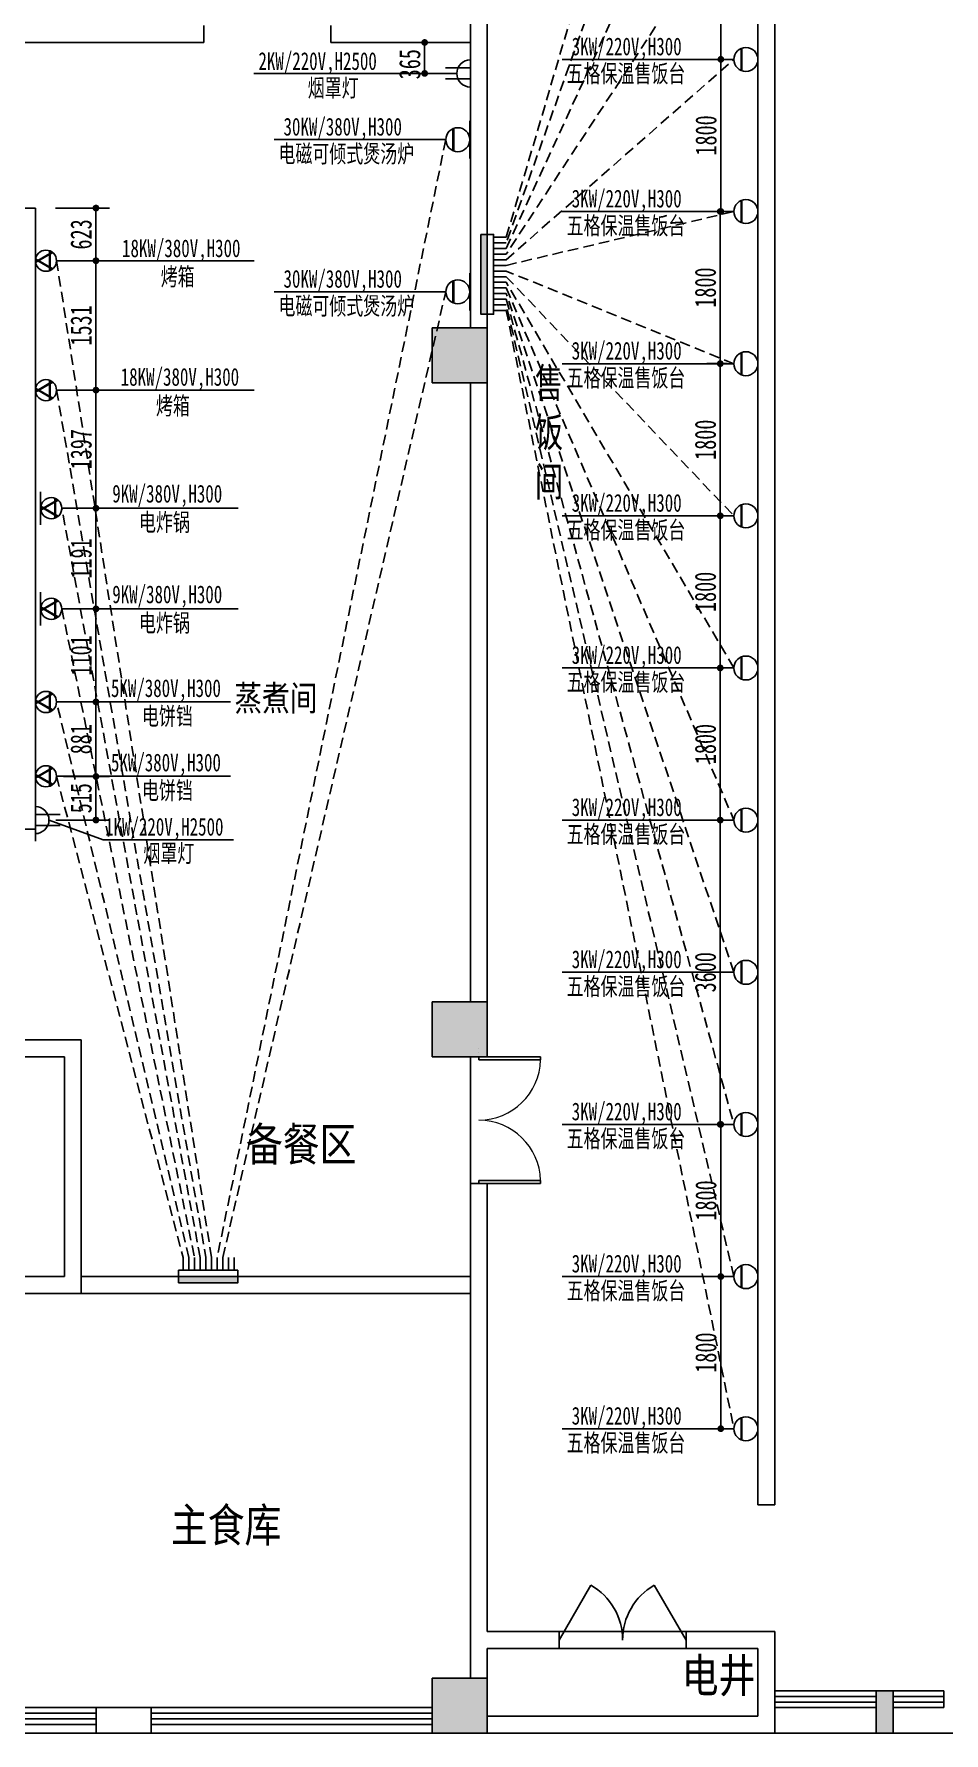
# Model space of a CAD drawing. Header units: inches. Extents: x 871252 to 1312932, y -88801 to 86720.
# Drawn here: x 1068492 to 1079251, y 33450 to 53550 of the extents above; entities that cross this region are included whole.
import ezdxf

# ---------------------------------------------------------------- set-up
doc = ezdxf.new("R2010")
doc.units = ezdxf.units.IN
doc.header["$MEASUREMENT"] = 0
doc.linetypes.add('DASH', pattern=[0.35, 0.25, -0.1])
doc.linetypes.add('HIDDEN', pattern=[0.375, 0.25, -0.125])
for name, color, linetype in [('COLUMN', 6, 'Continuous'), ('CURTWALL', 4, 'Continuous'), ('PUB_HATCH', 8, 'Continuous'), ('PUB_TEXT', 151, 'Continuous'), ('ROOM_NAME', 7, 'Continuous'), ('STAIR', 6, 'Continuous'), ('WALL', 7, 'Continuous'), ('WINDOW', 3, 'Continuous'), ('供排水', 4, 'Continuous'), ('电位', 1, 'Continuous')]:
    doc.layers.add(name, color=color, linetype=linetype)
doc.styles.get("Standard").update_dxf_attribs({"font": '', "width": 0.7, "height": 250})
doc.styles.add('STYLE4', font='', dxfattribs={"width": 0.7, "height": 180})
doc.styles.add('宋体', font='', dxfattribs={"width": 0.8})
doc.styles.get('Standard').set_extended_font_data('NSimSun')
doc.styles.get('STYLE4').set_extended_font_data('NSimSun')
doc.styles.get('宋体').set_extended_font_data('NSimSun')
doc.dimstyles.new('电路', dxfattribs={"dimscale": 80, "dimtxt": 2.5, "dimasz": 1, "dimexe": 2, "dimexo": 1, "dimtad": 1, "dimdec": 0, "dimtxsty": 'Standard', "dimblk": 'DOT', "dimcen": 1, "dimclrd": 6, "dimclre": 6, "dimclrt": 6, "dimadec": 0, "dimazin": 0, "dimtfac": 1, "dimtdec": 0, "dimtmove": 0, "dimatfit": 3, "dimfxl": 0, "dimarcsym": 0})

# ---------------------------------------------------------------- blocks, each defined once
blk = doc.blocks.new('$TCHSYS$WIN2D')
for p, q in [((-0.5, 0.5), (0.5, 0.5)), ((-0.5, 0.5), (-0.5, -0.5)), ((0.5, 0.5), (0.5, -0.5)), ((0.5, 0.1667), (-0.5, 0.1667)), ((0.5, -0.1667), (-0.5, -0.1667)), ((-0.5, -0.5), (0.5, -0.5))]:
    blk.add_line(p, q)
blk = doc.blocks.new('$DorLib2D$00000231')
at = {"color": 0}
for p, q in [((-0.5, 0), (-0.25, 0.433)), ((0.5, 0), (0.25, 0.433))]:
    blk.add_line(p, q, dxfattribs=at)
for centre, start, end in [((-0.5, 0), 0, 60), ((0.5, 0), 120, 180)]:
    blk.add_arc(centre, 0.5, start, end, dxfattribs=at)
blk = doc.blocks.new('$DorLib2D$00000002')
for p, q in [((-0.5, 0), (-0.5, 0.4875)), ((-0.475, 0.4875), (-0.5, 0.4875)), ((-0.475, 0), (-0.475, 0.4875)), ((0.475, 0), (0.475, 0.4875)), ((0.475, 0.4875), (0.5, 0.4875)), ((0.5, 0), (0.5, 0.4875)), ((-0.5, 0), (-0.475, 0)), ((0.5, 0), (0.475, 0))]:
    blk.add_line(p, q)
at = {"lineweight": 13}
for centre, start, end in [((-0.4875, 0), 0, 88.53072), ((0.4875, 0), 91.46928, 180)]:
    blk.add_arc(centre, 0.4875, start, end, dxfattribs=at)
blk = doc.blocks.new('A$C14B745F9')
at = {"layer": '电位'}
for p, q in [((0, 503), (0, 0)), ((1, 233), (257, 381)), ((257, 122), (1, 270)), ((3, 222), (266, 374)), ((266, 129), (3, 281)), ((215, 404), (215, 99)), ((226, 399), (226, 104))]:
    blk.add_line(p, q, dxfattribs=at)
blk.add_circle((161, 252), 161, dxfattribs=at)
blk = doc.blocks.new('A$C45DF5A34')
at = {"layer": '电位', "color": 4, "rotation": 90}
blk.add_blockref('A$C14B745F9', (503, 0), dxfattribs=at)
blk = doc.blocks.new('A$C719F3E81')
at = {"layer": '电位', "color": 4, "rotation": 180}
blk.add_blockref('A$C45DF5A34', (503, 323), dxfattribs=at)
blk = doc.blocks.new('A$C2F906CB9')
at = {"layer": '电位', "color": 1, "ltscale": 400}
blk.add_blockref('A$C719F3E81', (0, 0), dxfattribs=at)
blk = doc.blocks.new('A$C6BFE34A6')
at = {"layer": '电位', "xscale": 0.777089783281734, "yscale": 0.777089783281734, "zscale": 0.777089783281734}
blk.add_blockref('A$C2F906CB9', (0, 0), dxfattribs=at)
blk = doc.blocks.new('A$C67150746')
at = {"layer": '供排水', "color": 1, "rotation": 270}
blk.add_blockref('A$C6BFE34A6', (0, 391), dxfattribs=at)
blk = doc.blocks.new('A$C51460DDB')
at = {"layer": '电位', "linetype": 'ByBlock', "xscale": -1}
blk.add_blockref('A$C67150746', (251, 0), dxfattribs=at)
blk = doc.blocks.new('A$C75EF68A1')
at = {"layer": 'WALL', "color": 5, "rotation": 180}
blk.add_blockref('A$C51460DDB', (251, 391), dxfattribs=at)
blk = doc.blocks.new('A$C776A0E82')
at = {"layer": '电位', "color": 6}
blk.add_blockref('A$C75EF68A1', (0, 0), dxfattribs=at)
blk = doc.blocks.new('A$C12B31555')
at = {"layer": '电位', "color": 6, "rotation": 270}
blk.add_blockref('A$C776A0E82', (0, 251), dxfattribs=at)
blk = doc.blocks.new('A$C380528E4')
at = {"layer": '电位', "color": 6, "rotation": 180}
blk.add_blockref('A$C12B31555', (391, 251), dxfattribs=at)
blk = doc.blocks.new('A$C383973DD')
at = {"layer": '电位'}
for p, q in [((0, 0), (0, 503)), ((292, 316), (0, 316)), ((292, 187), (0, 187))]:
    blk.add_line(p, q, dxfattribs=at)
blk.add_arc((0, 252), 161, 270, 90, dxfattribs=at)
blk = doc.blocks.new('A$C7F97516A')
at = {"layer": '电位', "color": 4, "xscale": -1}
blk.add_blockref('A$C383973DD', (292, 0), dxfattribs=at)
blk = doc.blocks.new('A$C624B2101')
at = {"rotation": 180}
blk.add_blockref('A$C7F97516A', (292, 503), dxfattribs=at)
blk = doc.blocks.new('A$C76033D9E')
at = {"layer": '电位', "rotation": 180}
blk.add_blockref('A$C624B2101', (292, 503), dxfattribs=at)
blk = doc.blocks.new('A$C748C3124')
at = {"layer": '电位', "rotation": 90}
blk.add_blockref('A$C76033D9E', (503, 0), dxfattribs=at)
blk = doc.blocks.new('A$C42B0259F')
at = {"layer": '电位', "ltscale": 5, "xscale": -1, "rotation": 180}
blk.add_blockref('A$C748C3124', (0, 292), dxfattribs=at)
blk = doc.blocks.new('A$C46FF7360')
at = {"layer": '供排水', "color": 1, "rotation": 270}
blk.add_blockref('A$C42B0259F', (0, 503), dxfattribs=at)
blk = doc.blocks.new('A$C2916719F')
at = {"layer": '电位', "linetype": 'ByBlock', "rotation": 180}
blk.add_blockref('A$C46FF7360', (292, 503), dxfattribs=at)
blk = doc.blocks.new('A$C03132E9D')
at = {"layer": '电位', "linetype": 'ByBlock', "rotation": 270}
blk.add_blockref('A$C2916719F', (0, 292), dxfattribs=at)
blk = doc.blocks.new('A$C6B0667CD')
at = {"layer": '电位', "rotation": 89.99999999999999}
blk.add_blockref('A$C03132E9D', (292, 0), dxfattribs=at)
blk = doc.blocks.new('A$C1DA46B52')
at = {"layer": '电位', "xscale": -1, "rotation": 180}
blk.add_blockref('A$C6B0667CD', (0, 503), dxfattribs=at)
blk = doc.blocks.new('A$C30686D04')
at = {"layer": 'WALL', "color": 5, "rotation": 90}
blk.add_blockref('A$C1DA46B52', (503, 0), dxfattribs=at)
blk = doc.blocks.new('A$C10C2449B')
at = {"layer": 'WALL', "color": 5, "rotation": 90}
blk.add_blockref('A$C30686D04', (292, 0), dxfattribs=at)
blk = doc.blocks.new('A$C50093F6F')
at = {"layer": '电位', "rotation": 270}
blk.add_blockref('A$C10C2449B', (0, 292), dxfattribs=at)
blk = doc.blocks.new('A$C5F826928')
at = {"layer": '电位', "rotation": 270}
blk.add_blockref('A$C50093F6F', (0, 503), dxfattribs=at)
blk = doc.blocks.new('A$C3BCC7316')
at = {"layer": '电位'}
for p, q in [((99, 215), (404, 215)), ((104, 226), (399, 226)), ((0, 0), (503, 0))]:
    blk.add_line(p, q, dxfattribs=at)
blk.add_circle((252, 161), 161, dxfattribs=at)
blk = doc.blocks.new('_DOT')
at = {"color": 0, "linetype": 'ByBlock'}
blk.add_line((-0.5, 0), (-1, 0), dxfattribs=at)
at = {"color": 0, "linetype": 'ByBlock', "const_width": 0.5}
blk.add_lwpolyline([(-0.25, 0, 1), (0.25, 0, 1)], format="xyb", close=True, dxfattribs=at)
blk = doc.blocks.new('*D225')
at = {"layer": 'Defpoints', "color": 0, "transparency": 16777216}
for p in [(1076606, 44250), (1076767, 44250), (1076767, 40650)]:
    blk.add_point(p, dxfattribs=at)
at = {"layer": '电位', "color": 6, "lineweight": -2, "transparency": 16777216}
for p, q in [((1076687, 44250), (1076446, 44250)), ((1076606, 40730), (1076606, 44170)), ((1076687, 40650), (1076446, 40650))]:
    blk.add_line(p, q, dxfattribs=at)
at = {"layer": '电位', "color": 6, "lineweight": -2, "transparency": 16777216, "xscale": 80, "yscale": 80, "zscale": 80}
for p, rotation in [((1076606, 44250), 90), ((1076606, 40650), 270)]:
    blk.add_blockref('_DOT', p, dxfattribs=dict(at, rotation=rotation))
at = {"layer": '电位', "color": 6, "transparency": 16777216, "insert": (1076431, 42450), "char_height": 250, "attachment_point": 5, "rotation": 90}
blk.add_mtext('3600', dxfattribs=at)
blk = doc.blocks.new('*D226')
at = {"layer": 'Defpoints', "color": 0, "transparency": 16777216}
for p in [(1076606, 46050), (1076767, 46050), (1076767, 44250)]:
    blk.add_point(p, dxfattribs=at)
at = {"layer": '电位', "color": 6, "lineweight": -2, "transparency": 16777216}
for p, q in [((1076687, 46050), (1076446, 46050)), ((1076606, 44330), (1076606, 45970)), ((1076687, 44250), (1076446, 44250))]:
    blk.add_line(p, q, dxfattribs=at)
at = {"layer": '电位', "color": 6, "lineweight": -2, "transparency": 16777216, "xscale": 80, "yscale": 80, "zscale": 80}
for p, rotation in [((1076606, 46050), 90), ((1076606, 44250), 270)]:
    blk.add_blockref('_DOT', p, dxfattribs=dict(at, rotation=rotation))
at = {"layer": '电位', "color": 6, "transparency": 16777216, "insert": (1076431, 45150), "char_height": 250, "attachment_point": 5, "rotation": 90}
blk.add_mtext('1800', dxfattribs=at)
blk = doc.blocks.new('*D227')
at = {"layer": 'Defpoints', "color": 0, "transparency": 16777216}
for p in [(1076606, 47850), (1076767, 47850), (1076767, 46050)]:
    blk.add_point(p, dxfattribs=at)
at = {"layer": '电位', "color": 6, "lineweight": -2, "transparency": 16777216}
for p, q in [((1076687, 47850), (1076446, 47850)), ((1076606, 46130), (1076606, 47770)), ((1076687, 46050), (1076446, 46050))]:
    blk.add_line(p, q, dxfattribs=at)
at = {"layer": '电位', "color": 6, "lineweight": -2, "transparency": 16777216, "xscale": 80, "yscale": 80, "zscale": 80}
for p, rotation in [((1076606, 47850), 90), ((1076606, 46050), 270)]:
    blk.add_blockref('_DOT', p, dxfattribs=dict(at, rotation=rotation))
at = {"layer": '电位', "color": 6, "transparency": 16777216, "insert": (1076431, 46950), "char_height": 250, "attachment_point": 5, "rotation": 90}
blk.add_mtext('1800', dxfattribs=at)
blk = doc.blocks.new('*D228')
at = {"layer": 'Defpoints', "color": 0, "transparency": 16777216}
for p in [(1076606, 49650), (1076767, 49650), (1076767, 47850)]:
    blk.add_point(p, dxfattribs=at)
at = {"layer": '电位', "color": 6, "lineweight": -2, "transparency": 16777216}
for p, q in [((1076687, 49650), (1076446, 49650)), ((1076606, 47930), (1076606, 49570)), ((1076687, 47850), (1076446, 47850))]:
    blk.add_line(p, q, dxfattribs=at)
at = {"layer": '电位', "color": 6, "lineweight": -2, "transparency": 16777216, "xscale": 80, "yscale": 80, "zscale": 80}
for p, rotation in [((1076606, 49650), 90), ((1076606, 47850), 270)]:
    blk.add_blockref('_DOT', p, dxfattribs=dict(at, rotation=rotation))
at = {"layer": '电位', "color": 6, "transparency": 16777216, "insert": (1076431, 48750), "char_height": 250, "attachment_point": 5, "rotation": 90}
blk.add_mtext('1800', dxfattribs=at)
blk = doc.blocks.new('*D229')
at = {"layer": 'Defpoints', "color": 0, "transparency": 16777216}
for p in [(1076606, 51450), (1076767, 51450), (1076767, 49650)]:
    blk.add_point(p, dxfattribs=at)
at = {"layer": '电位', "color": 6, "lineweight": -2, "transparency": 16777216}
for p, q in [((1076687, 51450), (1076446, 51450)), ((1076606, 49730), (1076606, 51370)), ((1076687, 49650), (1076446, 49650))]:
    blk.add_line(p, q, dxfattribs=at)
at = {"layer": '电位', "color": 6, "lineweight": -2, "transparency": 16777216, "xscale": 80, "yscale": 80, "zscale": 80}
for p, rotation in [((1076606, 51450), 90), ((1076606, 49650), 270)]:
    blk.add_blockref('_DOT', p, dxfattribs=dict(at, rotation=rotation))
at = {"layer": '电位', "color": 6, "transparency": 16777216, "insert": (1076431, 50550), "char_height": 250, "attachment_point": 5, "rotation": 90}
blk.add_mtext('1800', dxfattribs=at)
blk = doc.blocks.new('*D221')
at = {"layer": 'Defpoints', "color": 0, "transparency": 16777216}
for p in [(1076613, 53250), (1076767, 53250), (1076767, 51450)]:
    blk.add_point(p, dxfattribs=at)
at = {"layer": '电位', "color": 6, "lineweight": -2, "transparency": 16777216}
for p, q in [((1076687, 53250), (1076453, 53250)), ((1076613, 51530), (1076613, 53170)), ((1076687, 51450), (1076453, 51450))]:
    blk.add_line(p, q, dxfattribs=at)
at = {"layer": '电位', "color": 6, "lineweight": -2, "transparency": 16777216, "xscale": 80, "yscale": 80, "zscale": 80}
for p, rotation in [((1076613, 53250), 90), ((1076613, 51450), 270)]:
    blk.add_blockref('_DOT', p, dxfattribs=dict(at, rotation=rotation))
at = {"layer": '电位', "color": 6, "transparency": 16777216, "insert": (1076438, 52350), "char_height": 250, "attachment_point": 5, "rotation": 90}
blk.add_mtext('1800', dxfattribs=at)
blk = doc.blocks.new('*D222')
at = {"layer": 'Defpoints', "color": 0, "transparency": 16777216}
for p in [(1076613, 55050), (1076767, 55050), (1076767, 53250)]:
    blk.add_point(p, dxfattribs=at)
at = {"layer": '电位', "color": 6, "lineweight": -2, "transparency": 16777216}
for p, q in [((1076687, 55050), (1076453, 55050)), ((1076613, 53330), (1076613, 54970)), ((1076687, 53250), (1076453, 53250))]:
    blk.add_line(p, q, dxfattribs=at)
at = {"layer": '电位', "color": 6, "lineweight": -2, "transparency": 16777216, "xscale": 80, "yscale": 80, "zscale": 80}
for p, rotation in [((1076613, 55050), 90), ((1076613, 53250), 270)]:
    blk.add_blockref('_DOT', p, dxfattribs=dict(at, rotation=rotation))
at = {"layer": '电位', "color": 6, "transparency": 16777216, "insert": (1076438, 54150), "char_height": 250, "attachment_point": 5, "rotation": 90}
blk.add_mtext('1800', dxfattribs=at)
blk = doc.blocks.new('*D232')
at = {"layer": 'Defpoints', "color": 0, "transparency": 16777216}
for p in [(1076767, 40650), (1076612, 38850), (1076767, 38850)]:
    blk.add_point(p, dxfattribs=at)
at = {"layer": '电位', "color": 6, "lineweight": -2, "transparency": 16777216}
for p, q in [((1076687, 40650), (1076452, 40650)), ((1076612, 40570), (1076612, 38930)), ((1076687, 38850), (1076452, 38850))]:
    blk.add_line(p, q, dxfattribs=at)
at = {"layer": '电位', "color": 6, "lineweight": -2, "transparency": 16777216, "xscale": 80, "yscale": 80, "zscale": 80}
for p, rotation in [((1076612, 40650), 90), ((1076612, 38850), 270)]:
    blk.add_blockref('_DOT', p, dxfattribs=dict(at, rotation=rotation))
at = {"layer": '电位', "color": 6, "transparency": 16777216, "insert": (1076437, 39750), "char_height": 250, "attachment_point": 5, "rotation": 90}
blk.add_mtext('1800', dxfattribs=at)
blk = doc.blocks.new('*D233')
at = {"layer": 'Defpoints', "color": 0, "transparency": 16777216}
for p in [(1076767, 38850), (1076612, 37050), (1076767, 37050)]:
    blk.add_point(p, dxfattribs=at)
at = {"layer": '电位', "color": 6, "lineweight": -2, "transparency": 16777216}
for p, q in [((1076687, 38850), (1076452, 38850)), ((1076612, 38770), (1076612, 37130)), ((1076687, 37050), (1076452, 37050))]:
    blk.add_line(p, q, dxfattribs=at)
at = {"layer": '电位', "color": 6, "lineweight": -2, "transparency": 16777216, "xscale": 80, "yscale": 80, "zscale": 80}
for p, rotation in [((1076612, 38850), 90), ((1076612, 37050), 270)]:
    blk.add_blockref('_DOT', p, dxfattribs=dict(at, rotation=rotation))
at = {"layer": '电位', "color": 6, "transparency": 16777216, "insert": (1076437, 37950), "char_height": 250, "attachment_point": 5, "rotation": 90}
blk.add_mtext('1800', dxfattribs=at)
blk = doc.blocks.new('*D258')
at = {"layer": 'Defpoints', "color": 0, "transparency": 16777216}
for p in [(1068509, 51491), (1068759, 50868), (1069225, 50868)]:
    blk.add_point(p, dxfattribs=at)
at = {"layer": '电位', "color": 6, "lineweight": -2, "transparency": 16777216}
for p, q in [((1068745, 51491), (1069385, 51491)), ((1069225, 51411), (1069225, 50948)), ((1068839, 50868), (1069385, 50868))]:
    blk.add_line(p, q, dxfattribs=at)
at = {"layer": '电位', "color": 6, "lineweight": -2, "transparency": 16777216, "xscale": 80, "yscale": 80, "zscale": 80}
for p, rotation in [((1069225, 51491), 90), ((1069225, 50868), 270)]:
    blk.add_blockref('_DOT', p, dxfattribs=dict(at, rotation=rotation))
at = {"layer": '电位', "color": 6, "transparency": 16777216, "insert": (1069050, 51179), "char_height": 250, "attachment_point": 5, "rotation": 90}
blk.add_mtext('623', dxfattribs=at)
blk = doc.blocks.new('*D259')
at = {"layer": 'Defpoints', "color": 0, "transparency": 16777216}
for p in [(1068759, 50868), (1068759, 49337), (1069225, 49337)]:
    blk.add_point(p, dxfattribs=at)
at = {"layer": '电位', "color": 6, "lineweight": -2, "transparency": 16777216}
for p, q in [((1068839, 50868), (1069385, 50868)), ((1069225, 50788), (1069225, 49417)), ((1068839, 49337), (1069385, 49337))]:
    blk.add_line(p, q, dxfattribs=at)
at = {"layer": '电位', "color": 6, "lineweight": -2, "transparency": 16777216, "xscale": 80, "yscale": 80, "zscale": 80}
for p, rotation in [((1069225, 50868), 90), ((1069225, 49337), 270)]:
    blk.add_blockref('_DOT', p, dxfattribs=dict(at, rotation=rotation))
at = {"layer": '电位', "color": 6, "transparency": 16777216, "insert": (1069050, 50102), "char_height": 250, "attachment_point": 5, "rotation": 90}
blk.add_mtext('1531', dxfattribs=at)
blk = doc.blocks.new('*D260')
at = {"layer": 'Defpoints', "color": 0, "transparency": 16777216}
for p in [(1068759, 49337), (1068822, 47940), (1069225, 47940)]:
    blk.add_point(p, dxfattribs=at)
at = {"layer": '电位', "color": 6, "lineweight": -2, "transparency": 16777216}
for p, q in [((1068839, 49337), (1069385, 49337)), ((1069225, 49257), (1069225, 48020)), ((1068902, 47940), (1069385, 47940))]:
    blk.add_line(p, q, dxfattribs=at)
at = {"layer": '电位', "color": 6, "lineweight": -2, "transparency": 16777216, "xscale": 80, "yscale": 80, "zscale": 80}
for p, rotation in [((1069225, 49337), 90), ((1069225, 47940), 270)]:
    blk.add_blockref('_DOT', p, dxfattribs=dict(at, rotation=rotation))
at = {"layer": '电位', "color": 6, "transparency": 16777216, "insert": (1069050, 48638), "char_height": 250, "attachment_point": 5, "rotation": 90}
blk.add_mtext('1397', dxfattribs=at)
blk = doc.blocks.new('*D261')
at = {"layer": 'Defpoints', "color": 0, "transparency": 16777216}
for p in [(1068822, 47940), (1068822, 46749), (1069225, 46749)]:
    blk.add_point(p, dxfattribs=at)
at = {"layer": '电位', "color": 6, "lineweight": -2, "transparency": 16777216}
for p, q in [((1068902, 47940), (1069385, 47940)), ((1069225, 47860), (1069225, 46829)), ((1068902, 46749), (1069385, 46749))]:
    blk.add_line(p, q, dxfattribs=at)
at = {"layer": '电位', "color": 6, "lineweight": -2, "transparency": 16777216, "xscale": 80, "yscale": 80, "zscale": 80}
for p, rotation in [((1069225, 47940), 90), ((1069225, 46749), 270)]:
    blk.add_blockref('_DOT', p, dxfattribs=dict(at, rotation=rotation))
at = {"layer": '电位', "color": 6, "transparency": 16777216, "insert": (1069050, 47345), "char_height": 250, "attachment_point": 5, "rotation": 90}
blk.add_mtext('1191', dxfattribs=at)
blk = doc.blocks.new('*D262')
at = {"layer": 'Defpoints', "color": 0, "transparency": 16777216}
for p in [(1068822, 46749), (1068763, 45648), (1069225, 45648)]:
    blk.add_point(p, dxfattribs=at)
at = {"layer": '电位', "color": 6, "lineweight": -2, "transparency": 16777216}
for p, q in [((1068902, 46749), (1069385, 46749)), ((1069225, 46669), (1069225, 45728)), ((1068843, 45648), (1069385, 45648))]:
    blk.add_line(p, q, dxfattribs=at)
at = {"layer": '电位', "color": 6, "lineweight": -2, "transparency": 16777216, "xscale": 80, "yscale": 80, "zscale": 80}
for p, rotation in [((1069225, 46749), 90), ((1069225, 45648), 270)]:
    blk.add_blockref('_DOT', p, dxfattribs=dict(at, rotation=rotation))
at = {"layer": '电位', "color": 6, "transparency": 16777216, "insert": (1069050, 46198), "char_height": 250, "attachment_point": 5, "rotation": 90}
blk.add_mtext('1101', dxfattribs=at)
blk = doc.blocks.new('*D263')
at = {"layer": 'Defpoints', "color": 0, "transparency": 16777216}
for p in [(1068763, 45648), (1068763, 44766), (1069225, 44766)]:
    blk.add_point(p, dxfattribs=at)
at = {"layer": '电位', "color": 6, "lineweight": -2, "transparency": 16777216}
for p, q in [((1068843, 45648), (1069385, 45648)), ((1069225, 45568), (1069225, 44846)), ((1068843, 44766), (1069385, 44766))]:
    blk.add_line(p, q, dxfattribs=at)
at = {"layer": '电位', "color": 6, "lineweight": -2, "transparency": 16777216, "xscale": 80, "yscale": 80, "zscale": 80}
for p, rotation in [((1069225, 45648), 90), ((1069225, 44766), 270)]:
    blk.add_blockref('_DOT', p, dxfattribs=dict(at, rotation=rotation))
at = {"layer": '电位', "color": 6, "transparency": 16777216, "insert": (1069050, 45207), "char_height": 250, "attachment_point": 5, "rotation": 90}
blk.add_mtext('881', dxfattribs=at)
blk = doc.blocks.new('*D264')
at = {"layer": 'Defpoints', "color": 0, "transparency": 16777216}
for p in [(1068763, 44766), (1068670, 44251), (1069225, 44251)]:
    blk.add_point(p, dxfattribs=at)
at = {"layer": '电位', "color": 6, "lineweight": -2, "transparency": 16777216}
for p, q in [((1068843, 44766), (1069385, 44766)), ((1069225, 44686), (1069225, 44331)), ((1068750, 44251), (1069385, 44251))]:
    blk.add_line(p, q, dxfattribs=at)
at = {"layer": '电位', "color": 6, "lineweight": -2, "transparency": 16777216, "xscale": 80, "yscale": 80, "zscale": 80}
for p, rotation in [((1069225, 44766), 90), ((1069225, 44251), 270)]:
    blk.add_blockref('_DOT', p, dxfattribs=dict(at, rotation=rotation))
at = {"layer": '电位', "color": 6, "transparency": 16777216, "insert": (1069050, 44509), "char_height": 250, "attachment_point": 5, "rotation": 90}
blk.add_mtext('515', dxfattribs=at)
blk = doc.blocks.new('*D265')
at = {"layer": 'Defpoints', "color": 0, "transparency": 16777216}
for p in [(1073111, 53450), (1073490, 53450), (1073490, 53084)]:
    blk.add_point(p, dxfattribs=at)
at = {"layer": '电位', "color": 6, "lineweight": -2, "transparency": 16777216}
for p, q in [((1073410, 53450), (1072951, 53450)), ((1073111, 53164), (1073111, 53370)), ((1073410, 53084), (1072951, 53084))]:
    blk.add_line(p, q, dxfattribs=at)
at = {"layer": '电位', "color": 6, "lineweight": -2, "transparency": 16777216, "xscale": 80, "yscale": 80, "zscale": 80}
for p, rotation in [((1073111, 53450), 90), ((1073111, 53084), 270)]:
    blk.add_blockref('_DOT', p, dxfattribs=dict(at, rotation=rotation))
at = {"layer": '电位', "color": 6, "transparency": 16777216, "insert": (1072936, 53193), "char_height": 250, "attachment_point": 5, "rotation": 90}
blk.add_mtext('365', dxfattribs=at)

msp = doc.modelspace()

# ---------------------------------------------------------------- hatches: boundary and pattern name
at = {"layer": 'PUB_HATCH'}
for points in [[(1073851.2, 49425.1), (1073851.2, 50075.1), (1073201.2, 50075.1), (1073201.2, 49425.1)], [(1073851.3, 41449.7), (1073851.3, 42099.7), (1073201.3, 42099.7), (1073201.3, 41449.7)], [(1073851.2, 33449.7), (1073851.2, 34099.7), (1073201.2, 34099.7), (1073201.2, 33449.7)], [(1078651.2, 33449.7), (1078651.2, 33949.7), (1078451.2, 33949.7), (1078451.2, 33449.7)]]:
    msp.add_hatch(color=256, dxfattribs=at).paths.add_polyline_path(points)
at = {"layer": '电位'}
for points in [[(1073851.2, 51179.7), (1073776.8, 51179.7), (1073776.8, 50234.1), (1073851.2, 50234.1)], [(1070901.2, 38775.3), (1070901.2, 38849.7), (1070201, 38849.7), (1070201, 38775.3)]]:
    msp.add_hatch(color=1, dxfattribs=at).paths.add_polyline_path(points)

# ---------------------------------------------------------------- linework, layer by layer
msp.add_lwpolyline([(1057901.2, 33449.7), (1073201.2, 33449.7)])
at = {"layer": 'COLUMN'}
for p, q in [((1073851.2, 50075.1), (1073201.2, 50075.1)), ((1073201.2, 50075.1), (1073201.2, 49425.1)), ((1073851.2, 49425.1), (1073851.2, 50075.1)), ((1073201.2, 49425.1), (1073851.2, 49425.1)), ((1073851.3, 42099.7), (1073201.3, 42099.7)), ((1073201.3, 42099.7), (1073201.3, 41449.7)), ((1073851.3, 41449.7), (1073851.3, 42099.7)), ((1073201.3, 41449.7), (1073851.3, 41449.7)), ((1073851.2, 34099.7), (1073201.2, 34099.7)), ((1073201.2, 34099.7), (1073201.2, 33449.7)), ((1073851.2, 33449.7), (1073851.2, 34099.7)), ((1078651.2, 33949.7), (1078451.2, 33949.7)), ((1078451.2, 33949.7), (1078451.2, 33449.7)), ((1078651.2, 33449.7), (1078651.2, 33949.7)), ((1069876.2, 33749.7), (1069226.2, 33749.7)), ((1069226.2, 33549.7), (1069226.2, 33449.7)), ((1069226.2, 33449.7), (1069876.2, 33449.7)), ((1069876.2, 33449.7), (1069876.2, 33549.7)), ((1073201.2, 33449.7), (1073851.2, 33449.7)), ((1078451.2, 33449.7), (1078651.2, 33449.7))]:
    msp.add_line(p, q, dxfattribs=at)
at = {"layer": 'CURTWALL'}
for p, q in [((1077251.2, 61449.7), (1077251.2, 36149.7)), ((1077051.2, 61249.7), (1077051.2, 36149.7))]:
    msp.add_line(p, q, dxfattribs=at)
msp.add_lwpolyline([(1077051.2, 36149.7), (1077251.2, 36149.7)], dxfattribs=at)
at = {"layer": 'STAIR'}
msp.add_lwpolyline([(1077251.2, 33449.7), (1096051.2, 33449.7)], dxfattribs=at)
at = {"layer": 'WALL'}
for p, q in [((1073651.2, 50075.1), (1073651.2, 55800.7)), ((1073851.2, 50075.1), (1073851.2, 55800.7)), ((1070501.2, 53449.7), (1070501.2, 53649.7)), ((1072001.2, 53649.7), (1072001.2, 53449.7)), ((1057551.2, 53449.7), (1070501.2, 53449.7)), ((1072001.2, 53449.7), (1073651.2, 53449.7)), ((1068308.7, 51490.7), (1068508.7, 51490.7)), ((1068508.7, 51490.7), (1068508.7, 44142.6)), ((1073651.2, 42099.7), (1073651.2, 49425.1)), ((1073851.2, 42099.7), (1073851.2, 49425.1)), ((1068308.7, 44142.6), (1068508.7, 44142.6)), ((1065851.2, 41649.7), (1069051.2, 41649.7)), ((1069051.2, 38649.7), (1069051.2, 41649.7)), ((1065851.2, 41449.7), (1068851.2, 41449.7)), ((1068851.2, 38849.7), (1068851.2, 41449.7)), ((1073851.3, 41449.7), (1073651.2, 41449.7)), ((1073751.2, 41549.7), (1073751.2, 41549.7)), ((1073751.2, 41499.7), (1073751.2, 41499.7)), ((1073751.2, 41449.7), (1073751.2, 41449.7)), ((1073851.2, 39949.7), (1073651.2, 39949.7)), ((1073651.2, 34549.7), (1073651.2, 39949.7)), ((1073651.2, 39949.7), (1073851.2, 39949.7)), ((1073851.2, 34649.7), (1073851.2, 39949.7)), ((1065851.2, 38849.7), (1068851.2, 38849.7)), ((1069051.2, 38849.7), (1073651.2, 38849.7)), ((1065851.2, 38649.7), (1069051.2, 38649.7)), ((1069051.2, 38649.7), (1073651.2, 38649.7)), ((1074701.2, 34649.7), (1073851.2, 34649.7)), ((1074701.2, 34449.7), (1074701.2, 34649.7)), ((1077251.2, 34649.7), (1076201.2, 34649.7)), ((1076201.2, 34649.7), (1076201.2, 34449.7)), ((1077251.2, 34649.7), (1077251.2, 33949.7)), ((1073651.2, 34099.7), (1073651.2, 34549.7)), ((1073851.2, 34099.7), (1073851.2, 34449.7)), ((1073851.2, 34449.7), (1074701.2, 34449.7)), ((1076201.2, 34449.7), (1077051.2, 34449.7)), ((1077051.2, 34449.7), (1077051.2, 33849.7)), ((1077051.2, 33849.7), (1077051.2, 33649.7)), ((1077251.2, 33749.7), (1077251.2, 33949.7)), ((1069876.2, 33549.7), (1069876.2, 33749.7)), ((1073201.2, 33749.7), (1073201.2, 33549.7)), ((1073851.2, 33649.7), (1077051.2, 33649.7)), ((1077251.2, 33749.7), (1077251.2, 33449.7)), ((1073851.2, 33449.7), (1077251.2, 33449.7))]:
    msp.add_line(p, q, dxfattribs=at)
at = {"layer": 'WINDOW'}
for p, q in [((1073651.2, 39949.7), (1073651.2, 41449.7)), ((1074701.2, 34649.7), (1076201.2, 34649.7)), ((1074701.2, 34449.7), (1076201.2, 34449.7))]:
    msp.add_line(p, q, dxfattribs=at)
at = {"layer": '电位', "linetype": 'HIDDEN', "ltscale": 500}
for p, q in [((1074075.5, 51147.2), (1076767.2, 60299.7)), ((1076767.2, 58649.7), (1074075.5, 51080.3)), ((1074075.5, 51013.5), (1076767.2, 56849.7)), ((1076767.2, 55049.7), (1074075.5, 50946.6)), ((1074075.5, 50879.7), (1076767.2, 53249.7)), ((1073360.1, 52300.1), (1070657.6, 39074)), ((1074075.5, 50812.8), (1076767.2, 51449.7)), ((1070590.7, 39074), (1068759.5, 50867.9)), ((1076767.2, 49649.7), (1074075.5, 50745.9)), ((1074075.5, 50679.1), (1076767.2, 47849.7)), ((1070724.5, 39074), (1073360.1, 50500.1)), ((1076767.2, 46049.7), (1074075.5, 50612.2)), ((1074075.5, 50545.3), (1076767.2, 44249.7)), ((1076767.2, 42449.7), (1074075.5, 50478.4)), ((1074075.5, 50411.5), (1076767.2, 40649.7)), ((1076767.2, 38849.7), (1074075.5, 50344.7)), ((1074075.5, 50277.8), (1076767.2, 37049.7)), ((1068759.5, 49336.8), (1070523.8, 39074)), ((1070456.9, 39074), (1068822, 47940.1)), ((1068822, 46749.1), (1070390.1, 39074)), ((1070323.2, 39074), (1068759.5, 45647.8)), ((1068759.5, 44768.4), (1070256.3, 39074))]:
    msp.add_line(p, q, dxfattribs=at)
at = {"layer": '电位', "color": 4}
for p, q in [((1071091.1, 53083.7), (1073489.8, 53084.2)), ((1074737.6, 53249.7), (1076767.2, 53249.7)), ((1071330.4, 52300.1), (1073360.1, 52300.1)), ((1074737.6, 51449.7), (1076767.2, 51449.7)), ((1068759.5, 50867.9), (1071094.6, 50867.6)), ((1071330.4, 50500.1), (1073360.1, 50500.1)), ((1074737.6, 49649.7), (1076767.2, 49649.7)), ((1068759.5, 49336.8), (1071094.6, 49336.5)), ((1068822, 47940.1), (1070907.2, 47940.1)), ((1074737.6, 47849.7), (1076767.2, 47849.7)), ((1068822, 46749.1), (1070907.2, 46749.1)), ((1074737.6, 46049.7), (1076767.2, 46049.7)), ((1070817.3, 45647.8), (1068759.5, 45647.8)), ((1070817.3, 44768.4), (1068759.5, 44768.4)), ((1068670, 44251.2), (1069312, 44016.9)), ((1074737.6, 44249.7), (1076767.2, 44249.7)), ((1070852.3, 44016.6), (1069312, 44016.9)), ((1074737.6, 42449.7), (1076767.2, 42449.7)), ((1074737.6, 40649.7), (1076767.2, 40649.7)), ((1074737.6, 38849.7), (1076767.2, 38849.7)), ((1074737.6, 37049.7), (1076767.2, 37049.7))]:
    msp.add_line(p, q, dxfattribs=at)
at = {"layer": '电位'}
for p, q in [((1073851.2, 51179.7), (1073851.2, 50234.1)), ((1073925.5, 51147.2), (1074075.5, 51147.2)), ((1073925.5, 51080.3), (1074075.5, 51080.3)), ((1073925.5, 51013.5), (1074075.5, 51013.5)), ((1073925.5, 50946.6), (1074075.5, 50946.6)), ((1073925.5, 50879.7), (1074075.5, 50879.7)), ((1073925.5, 50812.8), (1074075.5, 50812.8)), ((1073925.5, 50745.9), (1074075.5, 50745.9)), ((1073925.5, 50679.1), (1074075.5, 50679.1)), ((1073925.5, 50612.2), (1074075.5, 50612.2)), ((1073925.5, 50545.3), (1074075.5, 50545.3)), ((1073925.5, 50478.4), (1074075.5, 50478.4)), ((1073925.5, 50411.5), (1074075.5, 50411.5)), ((1073925.5, 50344.7), (1074075.5, 50344.7)), ((1073925.5, 50277.8), (1074075.5, 50277.8)), ((1070256.3, 38924), (1070256.3, 39074)), ((1070323.2, 38924), (1070323.2, 39074)), ((1070390.1, 38924), (1070390.1, 39074)), ((1070456.9, 38924), (1070456.9, 39074)), ((1070523.8, 38924), (1070523.8, 39074)), ((1070590.7, 38924), (1070590.7, 39074)), ((1070657.6, 38924), (1070657.6, 39074)), ((1070724.5, 38924), (1070724.5, 39074)), ((1070791.3, 38924), (1070791.3, 39074)), ((1070858.2, 38924), (1070858.2, 39074)), ((1070201, 38849.7), (1070701.2, 38849.7))]:
    msp.add_line(p, q, dxfattribs=at)
at = {"layer": '电位', "color": 1}
msp.add_line((1070701.2, 38849.7), (1070901.2, 38849.7), dxfattribs=at)
at = {"layer": '电位'}
for points in [[(1073776.8, 51179.7), (1073925.5, 51179.7), (1073925.5, 50234.1), (1073776.8, 50234.1)], [(1070201, 38775.3), (1070201, 38924), (1070901.2, 38924), (1070901.2, 38775.3)]]:
    msp.add_lwpolyline(points, close=True, dxfattribs=at)

# ---------------------------------------------------------------- block references
at = {"layer": 'WINDOW', "xscale": -1500, "yscale": -1500, "zscale": -1500, "rotation": 90}
msp.add_blockref('$DorLib2D$00000002', (1073751.2, 40699.7), dxfattribs=at)
at = {"layer": 'WINDOW'}
for name, p, xscale, yscale, zscale in [('$DorLib2D$00000231', (1075451.2, 34549.7), -1500, 1500, -1500), ('$TCHSYS$WIN2D', (1077851.2, 33849.7), 1200, 200, 1200), ('$TCHSYS$WIN2D', (1078951.2, 33849.7), 600, 200, 600), ('$TCHSYS$WIN2D', (1067688.7, 33649.7), -3075, -200, -3075), ('$TCHSYS$WIN2D', (1071538.7, 33649.7), -3325, -200, -3325)]:
    msp.add_blockref(name, p, dxfattribs=dict(at, xscale=xscale, yscale=yscale, zscale=zscale))
at = {"layer": '电位', "xscale": -0.8800000001210719, "yscale": 0.8800000000046566, "zscale": 0.88, "rotation": 90}
for p in [(1077051.2, 53471), (1073644.1, 52521.4), (1077051.2, 51671), (1073644.1, 50721.4), (1077051.2, 49871), (1077051.2, 48071), (1077051.2, 46271), (1077051.2, 44471), (1077051.2, 42671), (1077051.2, 40871), (1077051.2, 39071), (1077051.2, 37271)]:
    msp.add_blockref('A$C3BCC7316', p, dxfattribs=at)
at = {"layer": '电位', "xscale": -1, "rotation": 180}
msp.add_blockref('A$C5F826928', (1073359.4, 53335.7), dxfattribs=at)
at = {"layer": '电位', "color": 6, "rotation": 90}
for p in [(1068759.5, 50672.4), (1068759.5, 49141.3), (1068822, 47744.6), (1068822, 46553.7), (1068759.5, 45452.3), (1068759.5, 44573)]:
    msp.add_blockref('A$C380528E4', p, dxfattribs=at)
at = {"layer": '电位', "rotation": 180}
msp.add_blockref('A$C5F826928', (1068800.4, 44502.7), dxfattribs=at)

# ---------------------------------------------------------------- texts
at = {"layer": 'PUB_TEXT', "width": 0.8}
for s, p in [('备餐区', (1070998.4, 40215.5)), ('主食库', (1070111.1, 35710.6))]:
    msp.add_text(s, height=398.73, dxfattribs=at).set_placement(p)
at = {"layer": 'PUB_TEXT', "color": 6, "linetype": 'DASH', "width": 0.8}
msp.add_text('电井', height=398.73, dxfattribs=at).set_placement((1076150.4, 33931.1))
at = {"layer": 'ROOM_NAME', "style": '宋体', "width": 0.8}
msp.add_text('蒸煮间', height=300, dxfattribs=at).set_placement((1070861.5, 45542.7))
at = {"layer": 'WALL', "insert": (1074414.5, 49597.3), "char_height": 350, "width": 404.548, "attachment_point": 1}
msp.add_mtext('{\\C0;售饭间}', dxfattribs=at)
at = {"layer": '电位', "color": 4, "style": 'STYLE4', "width": 0.7}
for s, rotation, p in [('3KW/220V,H300', 359.98979, (1074849.6, 53298.5)), ('2KW/220V,H2500', 0.01021, (1071145.7, 53125)), ('五格保温售饭台', 359.98979, (1074789.7, 52978.1)), ('烟罩灯', 0.01021, (1071728.1, 52807.7)), ('30KW/380V,H300', 359.98979, (1071442.4, 52348.9)), ('电磁可倾式煲汤炉', 359.98979, (1071382.6, 52028.5)), ('3KW/220V,H300', 359.98979, (1074849.6, 51498.5)), ('五格保温售饭台', 359.98979, (1074789.7, 51178.1)), ('18KW/380V,H300', 0.01021, (1069533.5, 50910.3)), ('烤箱', 0.01021, (1069990.6, 50575.2)), ('30KW/380V,H300', 359.98979, (1071442.4, 50548.9)), ('电磁可倾式煲汤炉', 359.98979, (1071382.6, 50228.5)), ('3KW/220V,H300', 359.98979, (1074849.6, 49698.5)), ('18KW/380V,H300', 0.01021, (1069517.7, 49388.7)), ('五格保温售饭台', 359.98979, (1074789.7, 49378.1)), ('烤箱', 0.01021, (1069933.7, 49047.3)), ('9KW/380V,H300', 359.98979, (1069417.8, 48007)), ('3KW/220V,H300', 359.98979, (1074849.6, 47898.5)), ('电炸锅', 359.98979, (1069733.8, 47668.9)), ('五格保温售饭台', 359.98979, (1074789.7, 47578.1)), ('9KW/380V,H300', 359.98979, (1069417.8, 46816.1)), ('电炸锅', 359.98979, (1069733.8, 46477.9)), ('3KW/220V,H300', 359.98979, (1074849.6, 46098.5)), ('5KW/380V,H300', 359.98979, (1069402.2, 45706.4)), ('五格保温售饭台', 359.98979, (1074789.7, 45778.1)), ('电饼铛', 359.98979, (1069768.7, 45374.9)), ('5KW/380V,H300', 359.98979, (1069402.2, 44827.1)), ('电饼铛', 359.98979, (1069768.7, 44495.5)), ('3KW/220V,H300', 359.98979, (1074849.6, 44298.5)), ('1KW/220V,H2500', 359.98979, (1069332.7, 44066.8)), ('五格保温售饭台', 359.98979, (1074789.7, 43978.1)), ('烟罩灯', 359.98979, (1069785, 43751.8)), ('3KW/220V,H300', 359.98979, (1074849.6, 42498.5)), ('五格保温售饭台', 359.98979, (1074789.7, 42178.1)), ('3KW/220V,H300', 359.98979, (1074849.6, 40698.5)), ('五格保温售饭台', 359.98979, (1074789.7, 40378.1)), ('3KW/220V,H300', 359.98979, (1074849.6, 38898.5)), ('五格保温售饭台', 359.98979, (1074789.7, 38578.1)), ('3KW/220V,H300', 359.98979, (1074849.6, 37098.5)), ('五格保温售饭台', 359.98979, (1074789.7, 36778.1))]:
    msp.add_text(s, height=210, rotation=rotation, dxfattribs=at).set_placement(p)

# ---------------------------------------------------------------- dimensions: what is measured, and where the dimension line sits
at = {"layer": '电位', "color": 1}
for base, p1, p2, override, picture, middle in [((1076613.2, 55049.7), (1076767.2, 53249.7), (1076767.2, 55049.7), {"dimtmove": 1, "dimfxl": 6, "dimfxlon": 1}, '*D222', (1076438.2, 54149.7)), ((1076613.2, 53249.7), (1076767.2, 51449.7), (1076767.2, 53249.7), {"dimfxl": 6, "dimfxlon": 1}, '*D221', (1076438.2, 52349.7)), ((1069225, 50867.9), (1068508.7, 51490.7), (1068759.5, 50867.9), {"dimfxl": 6, "dimfxlon": 1}, '*D258', (1069050, 51179.3)), ((1076605.8, 51449.7), (1076767.2, 49649.7), (1076767.2, 51449.7), {"dimtmove": 1, "dimfxl": 6, "dimfxlon": 1}, '*D229', (1076430.8, 50549.7)), ((1069225, 49336.8), (1068759.5, 50867.9), (1068759.5, 49336.8), {"dimtmove": 1, "dimfxl": 6, "dimfxlon": 1}, '*D259', (1069050, 50102.3)), ((1076605.8, 49649.7), (1076767.2, 47849.7), (1076767.2, 49649.7), {"dimtmove": 1, "dimfxl": 6, "dimfxlon": 1}, '*D228', (1076430.8, 48749.7)), ((1069225, 47940.1), (1068759.5, 49336.8), (1068822, 47940.1), {"dimtmove": 1, "dimfxl": 6, "dimfxlon": 1}, '*D260', (1069050, 48638.4)), ((1069225, 46749.1), (1068822, 47940.1), (1068822, 46749.1), {"dimtmove": 1, "dimfxl": 6, "dimfxlon": 1}, '*D261', (1069050, 47344.6)), ((1076605.8, 47849.7), (1076767.2, 46049.7), (1076767.2, 47849.7), {"dimtmove": 1, "dimfxl": 6, "dimfxlon": 1}, '*D227', (1076430.8, 46949.7)), ((1069225, 45647.8), (1068822, 46749.1), (1068763.2, 45647.8), {"dimtmove": 1, "dimfxl": 6, "dimfxlon": 1}, '*D262', (1069050, 46198.5)), ((1076605.8, 46049.7), (1076767.2, 44249.7), (1076767.2, 46049.7), {"dimtmove": 1, "dimfxl": 6, "dimfxlon": 1}, '*D226', (1076430.8, 45149.7)), ((1069225, 44766.5), (1068763.2, 45647.8), (1068763.2, 44766.5), {"dimtmove": 1, "dimfxl": 6, "dimfxlon": 1}, '*D263', (1069050, 45207.1)), ((1069225, 44251.2), (1068763.2, 44766.5), (1068670, 44251.2), {"dimtmove": 1, "dimfxl": 6, "dimfxlon": 1}, '*D264', (1069050, 44508.9)), ((1076605.8, 44249.7), (1076767.2, 40649.7), (1076767.2, 44249.7), {"dimtmove": 1, "dimfxl": 6, "dimfxlon": 1}, '*D225', (1076430.8, 42449.7)), ((1076612.4, 38849.7), (1076767.2, 40649.7), (1076767.2, 38849.7), {"dimfxl": 6, "dimfxlon": 1}, '*D232', (1076437.4, 39749.7)), ((1076612.4, 37049.7), (1076767.2, 38849.7), (1076767.2, 37049.7), {"dimtmove": 1, "dimfxl": 6, "dimfxlon": 1}, '*D233', (1076437.4, 37949.7))]:
    dim = msp.add_linear_dim(base=base, p1=p1, p2=p2, angle=90, dimstyle='电路', override=override, dxfattribs=at)
    dim.commit()
    dim.dimension.update_dxf_attribs({"geometry": picture, "text_midpoint": middle})
dim = msp.add_linear_dim(base=(1073111.022, 53449.6619), p1=(1073489.8182, 53084.2115), p2=(1073489.8182, 53449.6619), angle=90, dimstyle='电路', override={"dimfxl": 6, "dimfxlon": 1}, dxfattribs=at)
dim.commit()
dim.dimension.update_dxf_attribs({"geometry": '*D265', "text_midpoint": (1073111.022, 53193.1127), "dimtype": 160})

doc.saveas('drawing.dxf')
